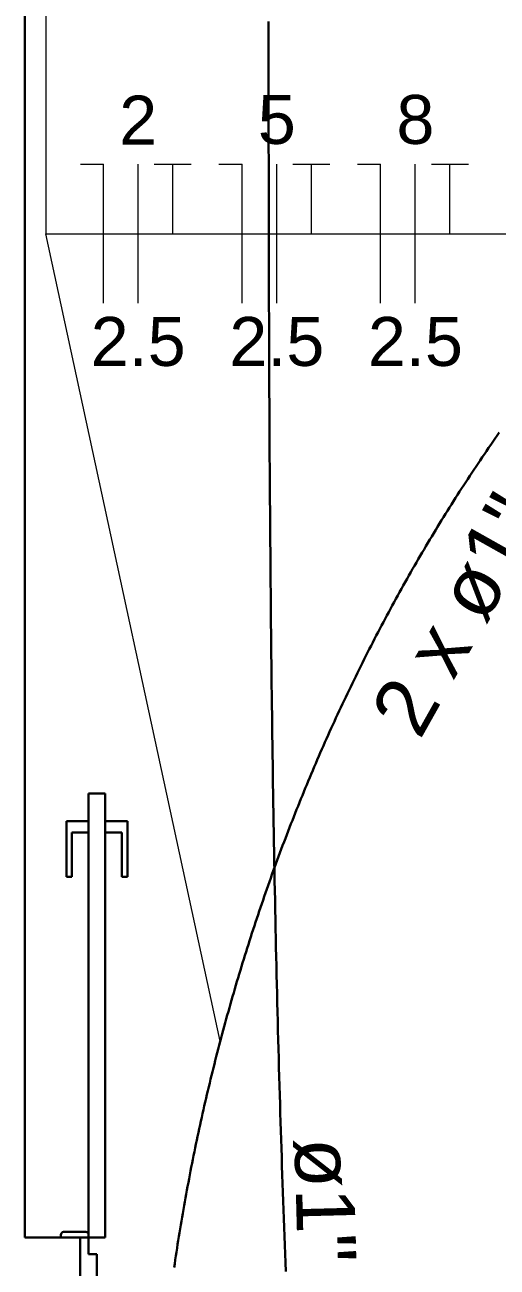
# Model space of a CAD drawing. Header units: millimetres. Extents: x 0 to 55.3, y 20.8 to 61.4.
# Drawn here: x 8.75 to 9.602, y 43.472 to 45.71 of the extents above; entities that cross this region are included whole.
import ezdxf

# ---------------------------------------------------------------- set-up
doc = ezdxf.new("R2010")
doc.units = ezdxf.units.MM
for name, color, linetype, lineweight in [('ARQ_-_ALV_5', 1, 'Continuous', 30), ('ARQ_-_PORTA_2', 2, 'Continuous', 30), ('EL-Condutos', 4, 'Continuous', 30), ('EL-Fios', 2, 'Continuous', 20), ('EL-Textos_condutos', 2, 'Continuous', 20), ('EL-Textos_fios', 2, 'Continuous', 20), ('TE-Condutos', 3, 'Continuous', 30), ('TE-Textos_condutos', 7, 'Continuous', 20)]:
    doc.layers.add(name, color=color, linetype=linetype, lineweight=lineweight)
doc.styles.add('Arial', font='Arial')

msp = doc.modelspace()

# ---------------------------------------------------------------- linework, layer by layer
at = {"layer": 'ARQ_-_ALV_5'}
for p, q in [((8.750002, 43.525499), (8.750002, 47.775499)), ((8.750002, 43.525499), (8.850002, 43.525499)), ((8.850002, 43.525499), (8.850002, 43.375499))]:
    msp.add_line(p, q, dxfattribs=at)
at = {"layer": 'ARQ_-_PORTA_2'}
for p, q in [((8.865002, 44.325499), (8.895002, 44.325499)), ((8.865002, 44.325499), (8.865002, 43.525499)), ((8.895002, 43.525499), (8.895002, 44.325499)), ((8.825002, 44.175499), (8.825002, 44.275499)), ((8.825002, 44.275499), (8.865002, 44.275499)), ((8.935002, 44.275499), (8.895002, 44.275499)), ((8.935002, 44.175499), (8.935002, 44.275499)), ((8.865002, 44.255499), (8.835002, 44.255499)), ((8.835002, 44.255499), (8.835002, 44.175499)), ((8.895002, 44.255499), (8.925002, 44.255499)), ((8.925002, 44.255499), (8.925002, 44.175499)), ((8.835002, 44.175499), (8.825002, 44.175499)), ((8.925002, 44.175499), (8.935002, 44.175499)), ((8.860002, 43.535499), (8.820002, 43.535499)), ((8.815002, 43.530499), (8.815002, 43.525499)), ((8.850002, 43.525499), (8.865002, 43.525499)), ((8.865002, 43.525499), (8.865002, 43.530499)), ((8.865002, 43.525499), (8.895002, 43.525499)), ((8.865002, 43.525499), (8.865002, 43.495499)), ((8.865002, 43.495499), (8.880002, 43.495499)), ((8.880002, 43.495499), (8.880002, 43.375499))]:
    msp.add_line(p, q, dxfattribs=at)
for centre, start, end in [((8.820002, 43.530499), 90, 180), ((8.860002, 43.530499), 0, 90)]:
    msp.add_arc(centre, 0.005, start, end, dxfattribs=at)
at = {"layer": 'EL-Condutos', "linetype": 'Continuous', "flags": 128}
msp.add_lwpolyline([(9.019327, 43.471338), (9.02035, 43.47833), (9.021386, 43.48532), (9.022436, 43.492308), (9.0235, 43.499294), (9.024577, 43.506278), (9.025667, 43.51326), (9.026771, 43.52024), (9.027889, 43.527217), (9.02902, 43.534193), (9.030164, 43.541166), (9.031322, 43.548137), (9.032493, 43.555105), (9.033678, 43.562072), (9.034876, 43.569036), (9.036088, 43.575998), (9.037313, 43.582957), (9.038552, 43.589914), (9.039804, 43.596869), (9.041067, 43.603808), (9.042343, 43.610745), (9.043633, 43.617679), (9.044936, 43.62461), (9.046253, 43.631539), (9.047582, 43.638466), (9.048926, 43.645389), (9.050282, 43.652311), (9.051652, 43.659229), (9.053035, 43.666145), (9.054431, 43.673059), (9.055841, 43.679969), (9.057264, 43.686877), (9.0587, 43.693782), (9.06015, 43.700685), (9.061613, 43.707584), (9.063089, 43.714481), (9.064578, 43.721375), (9.066081, 43.728266), (9.067597, 43.735154), (9.069122, 43.742022), (9.070661, 43.748888), (9.072213, 43.755751), (9.073778, 43.762611), (9.075356, 43.769468), (9.076948, 43.776321), (9.078552, 43.783172), (9.08017, 43.79002), (9.081801, 43.796864), (9.083445, 43.803705), (9.085102, 43.810543), (9.086773, 43.817378), (9.088456, 43.82421), (9.090153, 43.831039), (9.091863, 43.837864), (9.093586, 43.844686), (9.095322, 43.851504), (9.097071, 43.858319), (9.098833, 43.865131), (9.100609, 43.871939), (9.102392, 43.878725), (9.104188, 43.885507), (9.105998, 43.892285), (9.10782, 43.89906), (9.109656, 43.905832), (9.111504, 43.9126), (9.113366, 43.919364), (9.11524, 43.926125), (9.117128, 43.932882), (9.119028, 43.939635), (9.120942, 43.946385), (9.122868, 43.953131), (9.124808, 43.959874), (9.12676, 43.966612), (9.128726, 43.973347), (9.130704, 43.980078), (9.132696, 43.986806), (9.1347, 43.993529), (9.136718, 44.000248), (9.138748, 44.006964), (9.140784, 44.013653), (9.142834, 44.020338), (9.144896, 44.027019), (9.146971, 44.033696), (9.149059, 44.040369), (9.15116, 44.047038), (9.153274, 44.053703), (9.1554, 44.060364), (9.15754, 44.067021), (9.159692, 44.073673), (9.161857, 44.080322), (9.164035, 44.086966), (9.166226, 44.093606), (9.16843, 44.100242), (9.170647, 44.106873), (9.172876, 44.1135), (9.175119, 44.120123), (9.177374, 44.126742), (9.179642, 44.133356), (9.181923, 44.139965), (9.184208, 44.146545), (9.186506, 44.15312), (9.188816, 44.15969), (9.191139, 44.166257), (9.193475, 44.172818), (9.195824, 44.179375), (9.198185, 44.185928), (9.200559, 44.192476), (9.202946, 44.199019), (9.205346, 44.205557), (9.207758, 44.212091), (9.210183, 44.218621), (9.212621, 44.225145), (9.215071, 44.231665), (9.217535, 44.238179), (9.220011, 44.244689), (9.222499, 44.251195), (9.225001, 44.257695), (9.227515, 44.26419), (9.230042, 44.270681), (9.232571, 44.277138), (9.235112, 44.28359), (9.237666, 44.290037), (9.240233, 44.296479), (9.242812, 44.302917), (9.245403, 44.309349), (9.248008, 44.315776), (9.250625, 44.322197), (9.253254, 44.328614), (9.255897, 44.335025), (9.258552, 44.341432), (9.261219, 44.347833), (9.263899, 44.354228), (9.266592, 44.360619), (9.269297, 44.367004), (9.272015, 44.373384), (9.274746, 44.379758), (9.277489, 44.386127), (9.280245, 44.39249), (9.283014, 44.398848), (9.285781, 44.40517), (9.288562, 44.411486), (9.291354, 44.417797), (9.29416, 44.424102), (9.296977, 44.430402), (9.299808, 44.436696), (9.302651, 44.442985), (9.305506, 44.449267), (9.308374, 44.455544), (9.311254, 44.461816), (9.314147, 44.468081), (9.317052, 44.474341), (9.31997, 44.480595), (9.3229, 44.486843), (9.325843, 44.493085), (9.328799, 44.499321), (9.331767, 44.505551), (9.334747, 44.511776), (9.33774, 44.517994), (9.340746, 44.524206), (9.343748, 44.53038), (9.346763, 44.536547), (9.34979, 44.542708), (9.352829, 44.548864), (9.355881, 44.555013), (9.358945, 44.561156), (9.362022, 44.567293), (9.36511, 44.573423), (9.368212, 44.579547), (9.371326, 44.585665), (9.374452, 44.591777), (9.377591, 44.597882), (9.380742, 44.603981), (9.383905, 44.610074), (9.387081, 44.61616), (9.390269, 44.622239), (9.39347, 44.628312), (9.396683, 44.634378), (9.399909, 44.640438), (9.403147, 44.646491), (9.406379, 44.652504), (9.409624, 44.65851), (9.41288, 44.664509), (9.416149, 44.670501), (9.41943, 44.676487), (9.422724, 44.682466), (9.42603, 44.688438), (9.429348, 44.694404), (9.432679, 44.700362), (9.436021, 44.706314), (9.439376, 44.712258), (9.442744, 44.718196), (9.446123, 44.724127), (9.449515, 44.73005), (9.45292, 44.735967), (9.456336, 44.741876), (9.459765, 44.747779), (9.463206, 44.753674), (9.46666, 44.759562), (9.470125, 44.765442), (9.473583, 44.771281), (9.477052, 44.777112), (9.480534, 44.782935), (9.484027, 44.788752), (9.487533, 44.794561), (9.491051, 44.800363), (9.494582, 44.806157), (9.498124, 44.811944), (9.501679, 44.817724), (9.505246, 44.823496), (9.508825, 44.82926), (9.512416, 44.835017), (9.51602, 44.840766), (9.519636, 44.846508), (9.523264, 44.852242), (9.526905, 44.857968), (9.530557, 44.863687), (9.534222, 44.869398), (9.5379, 44.875101), (9.541589, 44.880796), (9.545268, 44.886448), (9.548959, 44.892093), (9.552662, 44.897729), (9.556377, 44.903358), (9.560104, 44.908978), (9.563844, 44.914591), (9.567595, 44.920195), (9.571358, 44.925792), (9.575134, 44.93138), (9.578921, 44.936959), (9.58272, 44.942531), (9.586531, 44.948094), (9.590354, 44.953649), (9.594189, 44.959195), (9.598036, 44.964733), (9.601894, 44.970262), (9.605765, 44.975782)], dxfattribs=at)
at = {"layer": 'EL-Fios'}
for p, q in [((8.850152, 45.459149), (8.891802, 45.459149)), ((8.891802, 45.209149), (8.891802, 45.459149)), ((8.954302, 45.209149), (8.954302, 45.459149)), ((8.983452, 45.459149), (9.050152, 45.459149)), ((9.016802, 45.334149), (9.016802, 45.459149)), ((9.100152, 45.459149), (9.141802, 45.459149)), ((9.141802, 45.209149), (9.141802, 45.459149)), ((9.204302, 45.209149), (9.204302, 45.459149)), ((9.233452, 45.459149), (9.300152, 45.459149)), ((9.266802, 45.334149), (9.266802, 45.459149)), ((9.350152, 45.459149), (9.391802, 45.459149)), ((9.391802, 45.209149), (9.391802, 45.459149)), ((9.454302, 45.209149), (9.454302, 45.459149)), ((9.483452, 45.459149), (9.550152, 45.459149)), ((9.516802, 45.334149), (9.516802, 45.459149))]:
    msp.add_line(p, q, dxfattribs=at)
at = {"layer": 'EL-Textos_fios'}
for p, q in [((8.787652, 45.959149), (8.787652, 45.334149)), ((9.102502, 43.879199), (8.787652, 45.334149)), ((8.787652, 45.334149), (9.862652, 45.334149))]:
    msp.add_line(p, q, dxfattribs=at)
at = {"layer": 'TE-Condutos', "linetype": 'Continuous', "flags": 128}
msp.add_lwpolyline([(9.220812, 43.464454), (9.220177, 43.480296), (9.219551, 43.496138), (9.218935, 43.51198), (9.218329, 43.527823), (9.217732, 43.543667), (9.217144, 43.55951), (9.216565, 43.575354), (9.215996, 43.591199), (9.215435, 43.607043), (9.214884, 43.622888), (9.214341, 43.638734), (9.213807, 43.654579), (9.213282, 43.670425), (9.212765, 43.686271), (9.212256, 43.702118), (9.211756, 43.717965), (9.211264, 43.733812), (9.21078, 43.749659), (9.210304, 43.765506), (9.209812, 43.782141), (9.20933, 43.798776), (9.208855, 43.81541), (9.208389, 43.832046), (9.207932, 43.848681), (9.207482, 43.865317), (9.207041, 43.881952), (9.206607, 43.898588), (9.206182, 43.915225), (9.205764, 43.931861), (9.205354, 43.948497), (9.204951, 43.965134), (9.204556, 43.981771), (9.204168, 43.998408), (9.203787, 44.015045), (9.203414, 44.031682), (9.203048, 44.04832), (9.202688, 44.064957), (9.202336, 44.081595), (9.20199, 44.098232), (9.201634, 44.115715), (9.201286, 44.133197), (9.200944, 44.15068), (9.20061, 44.168162), (9.200282, 44.185645), (9.199962, 44.203128), (9.199648, 44.220611), (9.199341, 44.238094), (9.19904, 44.255577), (9.198747, 44.273061), (9.198459, 44.290545), (9.198178, 44.308029), (9.197903, 44.325513), (9.197635, 44.342997), (9.197372, 44.360482), (9.197116, 44.377967), (9.196865, 44.395452), (9.19662, 44.412937), (9.196381, 44.430423), (9.196148, 44.447909), (9.195908, 44.466298), (9.195675, 44.484686), (9.195447, 44.503075), (9.195226, 44.521465), (9.19501, 44.539854), (9.1948, 44.558243), (9.194595, 44.576632), (9.194396, 44.595021), (9.194202, 44.61341), (9.194014, 44.631799), (9.193831, 44.650187), (9.193653, 44.668575), (9.19348, 44.686962), (9.193313, 44.705349), (9.19315, 44.723736), (9.192992, 44.742122), (9.192839, 44.760507), (9.19269, 44.778891), (9.192546, 44.797274), (9.192407, 44.815657), (9.192265, 44.834997), (9.192128, 44.854336), (9.191996, 44.873674), (9.191868, 44.893013), (9.191745, 44.912351), (9.191627, 44.931689), (9.191513, 44.951028), (9.191403, 44.970368), (9.191297, 44.989708), (9.191196, 45.00905), (9.191099, 45.028394), (9.191006, 45.047739), (9.190917, 45.067086), (9.190832, 45.086435), (9.19075, 45.105787), (9.190673, 45.125142), (9.190599, 45.1445), (9.190529, 45.163861), (9.190462, 45.183226), (9.190398, 45.202594), (9.190335, 45.222983), (9.190276, 45.243376), (9.19022, 45.263771), (9.190168, 45.284167), (9.190119, 45.304564), (9.190074, 45.32496), (9.190032, 45.345354), (9.189993, 45.365745), (9.189957, 45.386133), (9.189925, 45.406515), (9.189895, 45.426892), (9.189868, 45.447262), (9.189845, 45.467623), (9.189824, 45.487976), (9.189805, 45.508318), (9.18979, 45.528649), (9.189777, 45.548968), (9.189766, 45.569274), (9.189759, 45.589565), (9.189753, 45.609841), (9.18975, 45.631166), (9.189749, 45.652478), (9.18975, 45.67378), (9.189754, 45.695076), (9.189761, 45.716372)], dxfattribs=at)

# ---------------------------------------------------------------- texts
at = {"layer": 'EL-Textos_condutos', "insert": (9.578534, 44.621117), "char_height": 0.1059, "width": 0.88956, "attachment_point": 8, "rotation": 60.670501, "line_spacing_factor": 0.798, "style": 'Arial'}
msp.add_mtext('2 x ø1"', dxfattribs=at)
at = {"layer": 'EL-Textos_fios', "char_height": 0.08825, "attachment_point": 8, "line_spacing_factor": 0.798, "style": 'Arial'}
for s, insert, width in [('2', (8.954502, 45.494621), 0.1059), ('5', (9.204502, 45.494621), 0.1059), ('8', (9.454502, 45.494621), 0.1059), ('2.5', (8.954502, 45.094621), 0.3177), ('2.5', (9.204502, 45.094621), 0.3177), ('2.5', (9.454502, 45.094621), 0.3177)]:
    msp.add_mtext(s, dxfattribs=dict(at, insert=insert, width=width))
at = {"layer": 'TE-Textos_condutos', "insert": (9.236437, 43.591409), "char_height": 0.1059, "width": 0.38124, "attachment_point": 8, "rotation": 271.495209, "line_spacing_factor": 0.798, "style": 'Arial'}
msp.add_mtext('ø1"', dxfattribs=at)

doc.saveas('drawing.dxf')
